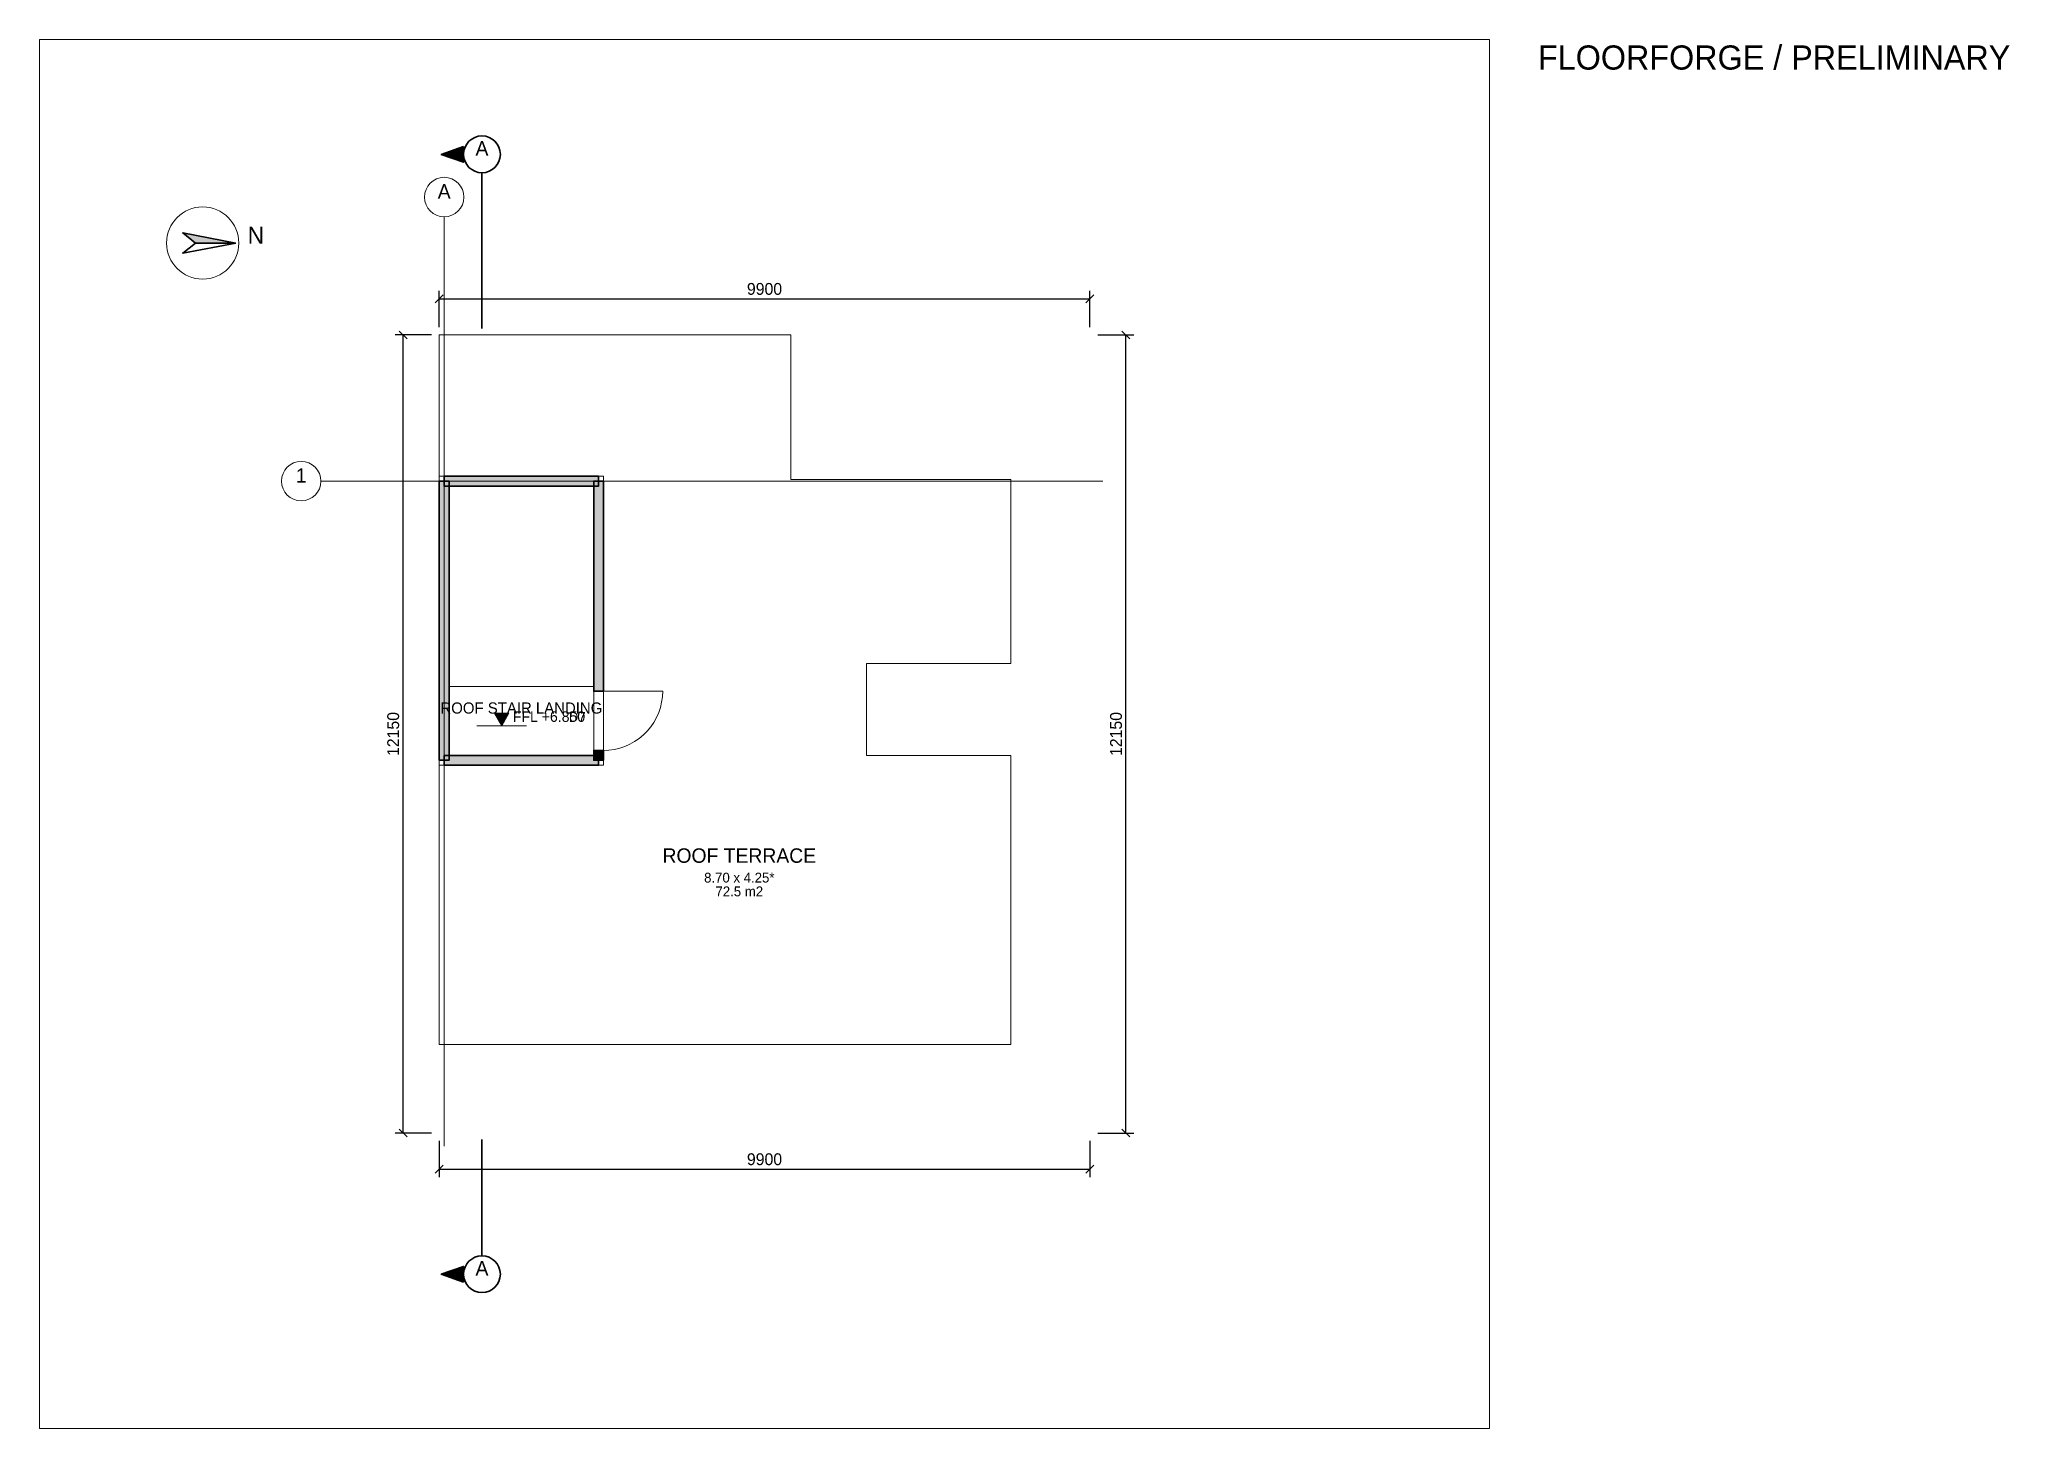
# Paper-space layout 'FLOOR-2' of a CAD drawing. Header units: millimetres. Extents: x 20 to 346, y 30 to 260.
# The model-space entities are those that its viewports show. They can reach past a viewport. Long polylines and large blocks are cut down to what shows.
import ezdxf
from ezdxf.enums import TextEntityAlignment as Align

# ---------------------------------------------------------------- set-up
doc = ezdxf.new("R2010")
doc.units = ezdxf.units.MM
for name, color, linetype, lineweight in [('A-ANNO', 7, 'Continuous', 18), ('A-DIMS', 7, 'Continuous', 13), ('A-DOOR', 3, 'Continuous', 18), ('A-FLOR', 8, 'Continuous', 13), ('A-GRID', 8, 'Continuous', 13), ('A-LEVL', 7, 'Continuous', 13), ('A-SECT', 1, 'Continuous', 35), ('A-TAGS', 1, 'Continuous', 13), ('A-WALL', 7, 'Continuous', 35)]:
    doc.layers.add(name, color=color, linetype=linetype, lineweight=lineweight)
doc.dimstyles.new('FF-ARCH', dxfattribs={"dimtxt": 180, "dimasz": 90, "dimexe": 120, "dimexo": 120, "dimgap": 60, "dimtad": 1, "dimdec": 0, "dimtsz": 60, "dimcen": 2.5, "dimazin": 3, "dimtfac": 1, "dimtmove": 0, "dimatfit": 3})

msp = doc.modelspace()

# ---------------------------------------------------------------- hatches: boundary and pattern name
at = {"layer": 'A-LEVL'}
msp.add_hatch(color=7, dxfattribs=at).paths.add_polyline_path([(44640, 6390), (44860, 6390), (44750, 6200)])
at = {"layer": 'A-SECT'}
for points in [[(44170, 15020), (43830, 14900), (44170, 14780)], [(44170, -2270), (43830, -2150), (44170, -2030)]]:
    msp.add_hatch(color=7, dxfattribs=at).paths.add_polyline_path(points)
at = {"layer": 'A-WALL'}
for points in [[(40706, 13550), (39897.5, 13704), (40090, 13550)], [(43800, 9925), (43950, 9925), (43950, 5675), (43800, 5675), (43800, 9925)], [(46225, 10000), (46225, 9850), (43875, 9850), (43875, 10000), (46225, 10000)], [(46300, 9925), (46300, 6725), (46150, 6725), (46150, 9925), (46300, 9925)], [(46225, 5750), (46225, 5600), (43875, 5600), (43875, 5750), (46225, 5750)], [(46300, 5675), (46150, 5675), (46150, 5825), (46300, 5825), (46300, 5675)]]:
    msp.add_hatch(color=7, dxfattribs=at).paths.add_polyline_path(points)

# ---------------------------------------------------------------- linework, layer by layer
at = {"layer": 'A-ANNO'}
msp.add_circle((40200, 13550), 550, dxfattribs=at)
at = {"layer": 'A-DOOR'}
msp.add_line((46300, 6725), (47200, 6725), dxfattribs=at)
msp.add_lwpolyline([(46300, 5825), (46383, 5828.8), (46465.4, 5840.3), (46546.3, 5859.4), (46625.1, 5885.8), (46701.2, 5919.4), (46773.8, 5959.8), (46842.4, 6006.8), (46906.3, 6059.9), (46965.1, 6118.7), (47018.2, 6182.6), (47065.2, 6251.2), (47105.6, 6323.8), (47139.2, 6399.9), (47165.6, 6478.7), (47184.7, 6559.6), (47196.2, 6642), (47200, 6725)], dxfattribs=at)
at = {"layer": 'A-FLOR'}
for points in [[(43800, 5600), (46300, 5600), (46300, 10000), (43800, 10000), (43800, 12000), (43800, 12075), (43800, 12150), (43950, 12150), (46150, 12150), (46225, 12150), (46300, 12150), (49000, 12150), (49075, 12150), (49150, 12150), (49150, 12000), (49150, 9950), (52350, 9950), (52425, 9950), (52500, 9950), (52500, 9875), (52500, 9800), (52500, 7150), (50300, 7150), (50300, 5750), (52500, 5750), (52500, 1350), (43800, 1350), (43800, 1500), (43800, 3800), (43800, 3875), (43800, 3950)], [(43800, 5600), (43800, 5675), (43800, 5750), (43800, 9850), (43800, 9925), (43800, 10000), (43800, 12000), (43800, 12075), (43800, 12150), (43950, 12150), (46150, 12150), (46225, 12150), (46300, 12150), (49000, 12150), (49075, 12150), (49150, 12150), (49150, 12000), (49150, 9950), (52350, 9950), (52425, 9950), (52500, 9950), (52500, 9875), (52500, 9800), (52500, 7150), (50300, 7150), (50300, 5750), (52500, 5750), (52500, 1350), (43800, 1350), (43800, 1500), (43800, 3800), (43800, 3875), (43800, 3950), (43800, 5600)], [(46150, 9850), (43950, 9850), (43950, 6800), (46150, 6800), (46150, 9850)], [(46150, 5750), (46150, 6800), (43950, 6800), (43950, 5750)]]:
    msp.add_lwpolyline(points, close=True, dxfattribs=at)
for points in [[(43800, 10001), (43800, 12000), (43800, 12075), (43800, 12150), (43950, 12150), (46150, 12150), (46225, 12150), (46300, 12150), (49000, 12150), (49075, 12150), (49150, 12150), (49150, 12000), (49150, 9950), (52350, 9950), (52425, 9950), (52500, 9950), (52500, 9875), (52500, 9800), (52500, 7150), (50300, 7150), (50300, 5750), (52500, 5750), (52500, 1350), (43800, 1350), (43800, 1500), (43800, 3800), (43800, 3875), (43800, 3950)], [(43800, 3950), (43800, 5599)]]:
    msp.add_lwpolyline(points, dxfattribs=at)
at = {"layer": 'A-GRID'}
for p, q in [((43875, -200), (43875, 13950)), ((42000, 9925), (53900, 9925))]:
    msp.add_line(p, q, dxfattribs=at)
for centre in [(43875, 14250), (41700, 9925)]:
    msp.add_circle(centre, 300, dxfattribs=at)
at = {"layer": 'A-LEVL'}
msp.add_line((44370, 6200), (45130, 6200), dxfattribs=at)
msp.add_lwpolyline([(44640, 6390), (44860, 6390), (44750, 6200)], close=True, dxfattribs=at)
at = {"layer": 'A-SECT'}
for p, q in [((44450, 14320), (44450, 14620)), ((44450, 12250), (44450, 14320)), ((44450, -100), (44450, -1570)), ((44450, -1570), (44450, -1870))]:
    msp.add_line(p, q, dxfattribs=at)
for points in [[(44170, 15020), (43830, 14900), (44170, 14780)], [(44170, -2270), (43830, -2150), (44170, -2030)]]:
    msp.add_lwpolyline(points, close=True, dxfattribs=at)
for centre in [(44450, 14900), (44450, -2150)]:
    msp.add_circle(centre, 280, dxfattribs=at)
at = {"layer": 'A-WALL'}
for points in [[(40706, 13550), (39897.5, 13704), (40090, 13550)], [(40706, 13550), (39897.5, 13396), (40090, 13550)], [(43800, 9925), (43950, 9925), (43950, 5675), (43800, 5675), (43800, 9925)], [(46225, 10000), (46225, 9850), (43875, 9850), (43875, 10000), (46225, 10000)], [(46300, 9925), (46300, 6725), (46150, 6725), (46150, 9925), (46300, 9925)], [(46225, 5750), (46225, 5600), (43875, 5600), (43875, 5750), (46225, 5750)], [(46300, 5675), (46150, 5675), (46150, 5825), (46300, 5825), (46300, 5675)]]:
    msp.add_lwpolyline(points, close=True, dxfattribs=at)

# ---------------------------------------------------------------- texts
at = {"layer": 'A-ANNO'}
for s, height, p in [('N', 260, (41010, 13460)), ('ROOF STAIR LANDING', 170, (45050, 6334.5)), ('ROOF TERRACE', 220, (48366.2, 4047.9)), ('8.70 x 4.25*', 150, (48366.2, 3768.4)), ('72.5 m2', 150, (48366.2, 3558.4))]:
    msp.add_text(s, height=height, dxfattribs=at).set_placement(p, align=Align.BOTTOM_CENTER)
at = {"layer": 'A-GRID'}
for s, p in [('A', (43875, 14160)), ('1', (41700, 9835))]:
    msp.add_text(s, height=220, dxfattribs=at).set_placement(p, align=Align.BOTTOM_CENTER)
at = {"layer": 'A-LEVL'}
msp.add_text('FFL +6.850', height=160, dxfattribs=at).set_placement((44920, 6260))
at = {"layer": 'A-SECT'}
for p in [(44450, 14815), (44450, -2235)]:
    msp.add_text('A', height=220, dxfattribs=at).set_placement(p, align=Align.BOTTOM_CENTER)
at = {"layer": 'A-TAGS'}
msp.add_text('D7', height=150, dxfattribs=at).set_placement((45900, 6215), align=Align.BOTTOM_CENTER)

# ---------------------------------------------------------------- dimensions: what is measured, and where the dimension line sits
at = {"layer": 'A-DIMS'}
for base, p1, p2 in [((43800, 12700), (43800, 12150), (53700, 12150)), ((43800, -550), (43800, 0), (53700, 0))]:
    msp.add_linear_dim(base=base, p1=p1, p2=p2, dimstyle='FF-ARCH', dxfattribs=at).render()
for base, p1, p2 in [((43250, 0), (43800, 0), (43800, 12150)), ((54250, 0), (53700, 0), (53700, 12150))]:
    msp.add_linear_dim(base=base, p1=p1, p2=p2, angle=90, dimstyle='FF-ARCH', dxfattribs=at).render()

psp = doc.layouts.new('FLOOR-2')

# ---------------------------------------------------------------- texts
psp.add_text('FLOORFORGE / PRELIMINARY', height=4).set_placement((268, 255))

# ---------------------------------------------------------------- viewports
at = {"layer": 'VIEWPORTS'}
psp.add_viewport(center=(140, 145), size=(240, 230), view_center_point=(48750, 6075), view_height=21150, dxfattribs=at)

doc.saveas('drawing.dxf')
